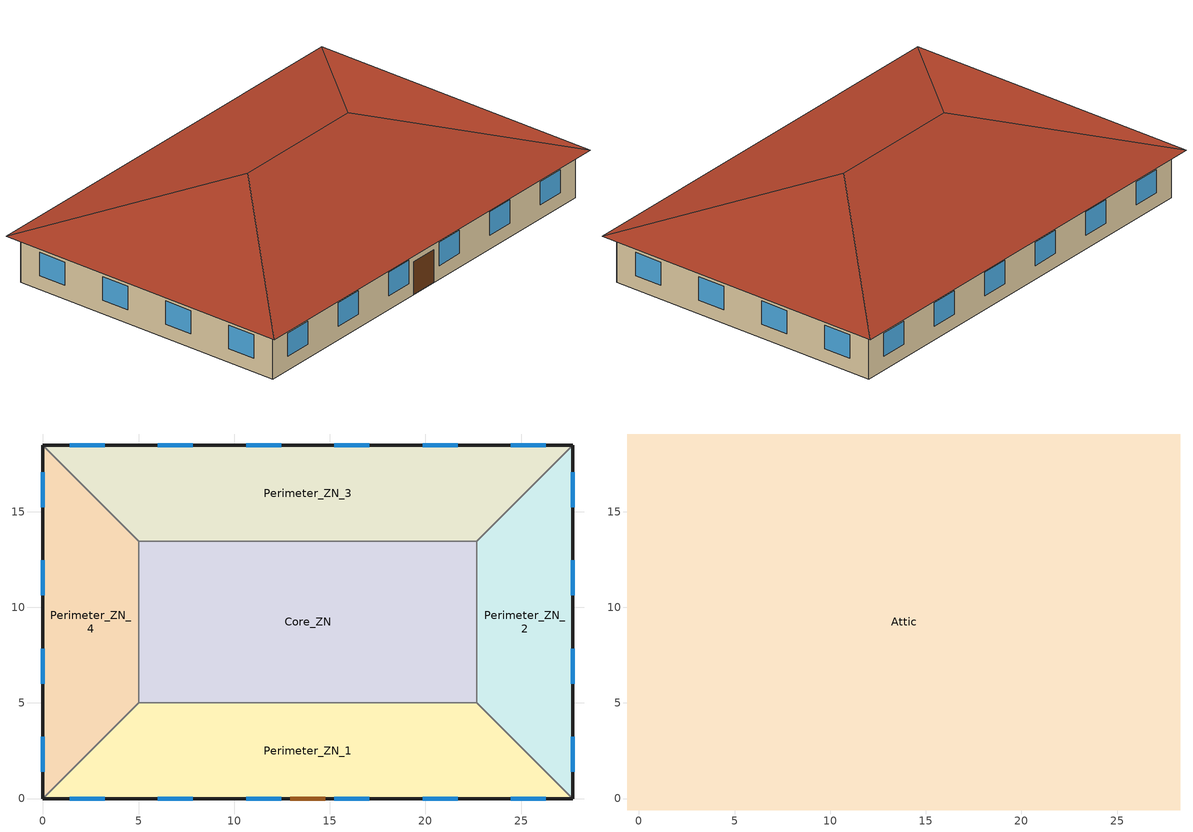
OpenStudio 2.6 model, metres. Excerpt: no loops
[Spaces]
Perimeter_ZN_1
 floor ground: 22.69,5 27.69,0 0,0 5,5 z0
 wall outside: 0,0 27.69,0 z0:3.05
 wall to Perimeter_ZN_4: 5,5 0,0 z0:3.05
 wall to Core_ZN: 22.69,5 5,5 z0:3.05
 wall to Perimeter_ZN_2: 27.69,0 22.69,5 z0:3.05
 window: 1.39,0 3.22,0 / 19.85,0 21.68,0 / 15.24,0 17.07,0 / 6.01,0 7.84,0 / 10.62,0 12.45,0 / 24.47,0 26.3,0 z0.9:2.42
 door: 12.93,0 14.76,0 z0:2.13
Perimeter_ZN_2
 floor ground: 27.69,18.46 27.69,0 22.69,5 22.69,13.46 z0
 wall outside: 27.69,0 27.69,18.46 z0:3.05
 wall to Perimeter_ZN_3: 27.69,18.46 22.69,13.46 z0:3.05
 wall to Core_ZN: 22.69,13.46 22.69,5 z0:3.05
 window: 27.69,1.39 27.69,3.22 / 27.69,10.62 27.69,12.45 / 27.69,15.24 27.69,17.07 / 27.69,6.01 27.69,7.84 z0.9:2.42
Perimeter_ZN_3
 floor ground: 27.69,18.46 22.69,13.46 5,13.46 0,18.46 z0
 wall outside: 27.69,18.46 0,18.46 z0:3.05
 wall to Core_ZN: 5,13.46 22.69,13.46 z0:3.05
 wall to Perimeter_ZN_4: 0,18.46 5,13.46 z0:3.05
 window: 21.68,18.46 19.85,18.46 / 7.84,18.46 6.01,18.46 / 17.07,18.46 15.24,18.46 / 12.45,18.46 10.62,18.46 / 26.3,18.46 24.47,18.46 / 3.22,18.46 1.39,18.46 z0.9:2.42
Perimeter_ZN_4
 floor ground: 0,18.46 5,13.46 5,5 0,0 z0
 wall outside: 0,18.46 0,0 z0:3.05
 wall to Core_ZN: 5,5 5,13.46 z0:3.05
 window: 0,3.22 0,1.39 / 0,12.45 0,10.62 / 0,7.84 0,6.01 / 0,17.07 0,15.24 z0.9:2.42
Core_ZN
 floor ground: 22.69,13.46 22.69,5 5,5 5,13.46 z0
Attic
 floor outside: 28.29,19.06 27.69,18.46 0,18.46 -0.6,19.06 z3.05; -0.6,19.06 0,18.46 0,0 -0.6,-0.6 z3.05; 28.29,19.06 28.29,-0.6 27.69,0 27.69,18.46 z3.05; 27.69,0 28.29,-0.6 -0.6,-0.6 0,0 z3.05
 floor to Perimeter_ZN_4: 0,18.46 5,13.46 5,5 0,0 z3.05
 floor to Perimeter_ZN_1: 22.69,5 27.69,0 0,0 5,5 z3.05
 floor to Perimeter_ZN_2: 27.69,18.46 27.69,0 22.69,5 22.69,13.46 z3.05
 floor to Core_ZN: 22.69,13.46 22.69,5 5,5 5,13.46 z3.05
 floor to Perimeter_ZN_3: 27.69,18.46 22.69,13.46 5,13.46 0,18.46 z3.05
 roof outside: 18.46,9.23,6.33 28.29,-0.6,3.05 28.29,19.06,3.05; 18.46,9.23,6.33 28.29,19.06,3.05 -0.6,19.06,3.05 9.23,9.23,6.33; 9.23,9.23,6.33 -0.6,-0.6,3.05 28.29,-0.6,3.05 18.46,9.23,6.33; 9.23,9.23,6.33 -0.6,19.06,3.05 -0.6,-0.6,3.05
[Site]
Vancouver Intl AP_BC_CAN: Latitude {deg}=49.195; Longitude {deg}=-123.184; Time Zone {hr}=-8; Elevation {m}=4.3; Terrain=City
[Building]
SmallOffice-CAN_BC_Vancouver.Intl.AP.718920_CWEC2016.epw created: 2018-09-18 17:10:31 +0000: North Axis {deg}=0; Default Construction Set=BTAP-Mass at hdd = 2800.0; Standards Number of Stories=1; Standards Number of Above Ground Stories=1; Standards Building Type=SmallOffice
[Site:WaterMainsTemperature]
Calculation Method=Correlation; Annual Average Outdoor Air Temperature {C}=10.4083; Maximum Difference In Monthly Average Outdoor Air Temperatures {deltaC}=14.1
[Site:GroundTemperature:BuildingSurface]
19.527, 19.502, 19.536, 19.598, 20.002, 21.64, 22.225, 22.375, 21.449, 20.121, 19.802, 19.633
[ClimateZones]
Climate Zone Institution Name 2=CEC; Climate Zone Document Name 2=California Climate Zone Descriptions; Climate Zone Document Year 2=1995
[SizingPeriod:DesignDay] Barometric Pressure {Pa}=101273; Sky Clearness=0; Rain Indicator=0; Snow Indicator=0; Day of Month=21; Daylight Saving Time Indicator=0; Humidity Indicating Type=Wetbulb; Dry-Bulb Temperature Range Modifier Type=DefaultMultipliers
Name | Maximum Dry-Bulb Temperature {C} | Daily Dry-Bulb Temperature Range {deltaC} | Humidity Indicating Conditions at Maximum Dry-Bulb | Wind Speed {m/s} | Wind Direction {deg} | Month | Day Type | Solar Model Indicator | ASHRAE Taub | ASHRAE Taud
Vancouver Intl AP Ann Htg 99.6% Condns DB | -6.1 | 0 | -6.1 | 3 | 100 | 12 | WinterDesignDay | ASHRAEClearSky
Vancouver Intl AP Ann Clg .4% Condns DB=>MWB | 25.1 | 7.6 | 18.5 | 3.7 | 300 | 7 | SummerDesignDay | ASHRAETau | 0.359 | 2.485
[Material:NoMass] Roughness=Smooth; Thermal Absorptance=0.9; Solar Absorptance=0.7
Name | Thermal Resistance {m2-K/W} | Visible Absorptance
Typical Carpet Pad; Typical Carpet Pad 1 | 0.21648 | 0.8
Typical Insulation 1 | 4.14482 | 0.7
Typical Insulation 2 | 2.90366 | 0.7
Typical Insulation 3 | 4.40527 | 0.7
Typical Carpet Pad 2 | 1.25503 | 0.8
Typical Carpet Pad 3; Typical Carpet Pad 4 | 1.69459 | 0.8
Typical Insulation 4 | 0.416649 | 0.7
Typical Insulation 5 | 0.416667 | 0.7
[Material]
Name | Roughness | Thickness {m} | Conductivity {W/m-K} | Density {kg/m3} | Specific Heat {J/kg-K} | Thermal Absorptance | Solar Absorptance | Visible Absorptance
G05 25mm wood | MediumSmooth | 0.0254 | 0.15 | 608 | 1630 | 0.9 | 0.5 | 0.5
100mm Normalweight concrete floor 1 | MediumSmooth | 0.1016 | 2.31 | 2322 | 832
G01 13mm gypsum board 1 | Smooth | 0.0127 | 0.16 | 800 | 1090 | 0.9 | 0.7 | 0.5
4 in. Normalweight Concrete Floor 1 | MediumRough | 0.1016 | 2.31 | 2322 | 832 | 0.9 | 0.7 | 0.7
1IN Stucco 1 | Smooth | 0.0253 | 0.6918 | 1858 | 837 | 0.9 | 0.7 | 0.92
8IN CONCRETE HW RefBldg 1 | Rough | 0.2032 | 1.311 | 2240 | 836.8 | 0.9 | 0.7 | 0.7
1/2IN Gypsum 1 | Smooth | 0.0127 | 0.16 | 784.9 | 830 | 0.9 | 0.4 | 0.4
Metal Roof Surface 1; F08 Metal surface 1 | Smooth | 0.0008 | 45.28 | 7824 | 500 | 0.9 | 0.7 | 0.7
6 in. Normalweight Concrete Floor 1; 6 in. Normalweight Concrete Floor 2; 6 in. Normalweight Concrete Floor 3 | MediumRough | 0.1524 | 2.31 | 2322 | 832 | 0.9 | 0.7 | 0.7
[Construction]
BTAP-Int-Partition; BTAP-Int-Door: G05 25mm wood
BTAP-Int-Floor: 100mm Normalweight concrete floor 1, Typical Carpet Pad
BTAP-Int-Wall: G01 13mm gypsum board 1, G01 13mm gypsum board 1
BTAP-Int-Ceiling: Typical Carpet Pad, 100mm Normalweight concrete floor 1
BTAP-Int-Window: SimpleGlazing
BTAP-Ext-Floor-Mass:U-0.227: Typical Insulation 1, 4 in. Normalweight Concrete Floor 1, Typical Carpet Pad 1
BTAP-Ext-Wall-Mass:U-0.315: 1IN Stucco 1, 8IN CONCRETE HW RefBldg 1, Typical Insulation 2, 1/2IN Gypsum 1
BTAP-Ext-Roof-Metal:U-0.227: Metal Roof Surface 1, Typical Insulation 3
BTAP-Grnd-Floor-Mass:U-0.757: 6 in. Normalweight Concrete Floor 1, Typical Carpet Pad 2
BTAP-Grnd-Wall-Mass:U-0.568: 6 in. Normalweight Concrete Floor 2, Typical Carpet Pad 3
BTAP-Grnd-Roof-Mass:U-0.568: 6 in. Normalweight Concrete Floor 3, Typical Carpet Pad 4
BTAP-Ext-FixedWindow:U=0.240 SHGC=0.600; BTAP-Ext-GlassDoors:U=0.240 SHGC=0.600; BTAP-Ext-Skylights:U=0.240 SHGC=0.600; BTAP-Ext-DaylightDomes:U=0.240 SHGC=0.600; BTAP-Ext-DaylightDiffuser:U=0.240 SHGC=0.600: SimpleGlazing:U=0.240 SHGC=0.600
BTAP-Ext-Door:U-2.4: F08 Metal surface 1, Typical Insulation 4
BTAP-Ext-OverHeadDoor:U-2.4: Typical Insulation 5
[DefaultConstructionSet]
BTAP-Mass at hdd = 2800.0: Default Exterior Surface Constructions=BTAP-Mass at hdd = 2800.0; Default Interior Surface Constructions=Default Surface Constructions 2; Default Ground Contact Surface Constructions=BTAP-Mass at hdd = 2800.0 1; Default Exterior SubSurface Constructions=BTAP-Mass at hdd = 2800.0; Default Interior SubSurface Constructions=Default Sub Surface Constructions 2; Interior Partition Construction=BTAP-Int-Partition
[DefaultSurfaceConstructions]
Name | Floor Construction | Wall Construction | Roof Ceiling Construction
Default Surface Constructions 2 | BTAP-Int-Floor | BTAP-Int-Wall | BTAP-Int-Ceiling
BTAP-Mass at hdd = 2800.0 | BTAP-Ext-Floor-Mass:U-0.227 | BTAP-Ext-Wall-Mass:U-0.315 | BTAP-Ext-Roof-Metal:U-0.227
BTAP-Mass at hdd = 2800.0 1 | BTAP-Grnd-Floor-Mass:U-0.757 | BTAP-Grnd-Wall-Mass:U-0.568 | BTAP-Grnd-Roof-Mass:U-0.568
[DefaultSubSurfaceConstructions]
Name | Fixed Window Construction | Operable Window Construction | Door Construction | Glass Door Construction | Overhead Door Construction | Skylight Construction | Tubular Daylight Dome Construction | Tubular Daylight Diffuser Construction
Default Sub Surface Constructions 2 | BTAP-Int-Window | BTAP-Int-Window | BTAP-Int-Door
BTAP-Mass at hdd = 2800.0 | BTAP-Ext-FixedWindow:U=0.240 SHGC=0.600 | BTAP-Ext-FixedWindow:U=0.240 SHGC=0.600 | BTAP-Ext-Door:U-2.4 | BTAP-Ext-GlassDoors:U=0.240 SHGC=0.600 | BTAP-Ext-OverHeadDoor:U-2.4 | BTAP-Ext-Skylights:U=0.240 SHGC=0.600 | BTAP-Ext-DaylightDomes:U=0.240 SHGC=0.600 | BTAP-Ext-DaylightDiffuser:U=0.240 SHGC=0.600
[WindowMaterial:SimpleGlazingSystem] Solar Heat Gain Coefficient=0.6; Visible Transmittance=0.21
Name | U-Factor {W/m2-K}
SimpleGlazing | 2.2
SimpleGlazing:U=0.240 SHGC=0.600 | 2.4
[Space]
Name | Space Type | Building Story | Thermal Zone | Part of Total Floor Area
Perimeter_ZN_1 | Space Function Office enclosed > 25 m2 | Building Story 1 | Sp-Perimeter_ZN_1 Sys-3 Flr-1 Sch-A HPlcmt-south ZN | Yes
Attic | Space Function - undefined - | Building Story 2 | Sp-Attic Sys-0 Flr-2 Sch-- undefined - HPlcmt-core ZN | No
Perimeter_ZN_2 | Space Function Office enclosed > 25 m2 | Building Story 1 | Sp-Perimeter_ZN_2 Sys-3 Flr-1 Sch-A HPlcmt-east ZN | Yes
Perimeter_ZN_3 | Space Function Office enclosed > 25 m2 | Building Story 1 | Sp-Perimeter_ZN_3 Sys-3 Flr-1 Sch-A HPlcmt-north ZN | Yes
Perimeter_ZN_4 | Space Function Office enclosed > 25 m2 | Building Story 1 | Sp-Perimeter_ZN_4 Sys-3 Flr-1 Sch-A HPlcmt-west ZN | Yes
Core_ZN | Space Function Office enclosed > 25 m2 | Building Story 1 | Sp-Core_ZN Sys-3 Flr-1 Sch-A HPlcmt-core ZN | Yes
[BuildingStory]
Name | Nominal Z Coordinate {m}
Building Story 1 | 0
Building Story 2 | 3.05
[SpaceType] Standards Building Type=Space Function
Name | Default Schedule Set | Design Specification Outdoor Air Object | Standards Space Type
Space Function - undefined - | Space Function - undefined - Schedule Set | Space Function - undefined - Ventilation | - undefined -
Space Function Office enclosed > 25 m2 | Space Function Office enclosed > 25 m2 Schedule Set | Space Function Office enclosed > 25 m2 Ventilation | Office enclosed > 25 m2
[DesignSpecification:OutdoorAir]
Name | Outdoor Air Flow per Person {m3/s-person} | Outdoor Air Flow per Floor Area {m3/s-m2} | Outdoor Air Flow Air Changes per Hour {1/hr} | Outdoor Air Method
Space Function - undefined - Ventilation | 0 | 0 | 0
Space Function Office enclosed > 25 m2 Ventilation |  | 0.00042164 |  | Sum
[DefaultScheduleSet] Infiltration Schedule=Always On
Name | Number of People Schedule | People Activity Level Schedule | Lighting Schedule | Electric Equipment Schedule
Space Function - undefined - Schedule Set
Space Function Office enclosed > 25 m2 Schedule Set | NECB-A-Occupancy | NECB-Activity | NECB-A-Occupancy-NECB-A-Lighting-0.3-0.1-0.67-Light Ruleset | NECB-A-Electric-Equipment
[ThermostatSetpoint:DualSetpoint]
Name | Heating Setpoint Temperature Schedule | Cooling Setpoint Temperature Schedule
Space Function - undefined - Thermostat 2
Space Function Office enclosed > 25 m2 Thermostat 6; Space Function Office enclosed > 25 m2 Thermostat 7; Space Function Office enclosed > 25 m2 Thermostat 8; Space Function Office enclosed > 25 m2 Thermostat 9; Space Function Office enclosed > 25 m2 Thermostat 10 | NECB-A-Thermostat Setpoint-Heating | NECB-A-Thermostat Setpoint-Cooling
[People:Definition]
Space Function Office enclosed > 25 m2 People Definition: Number of People Calculation Method=People/Area; People per Space Floor Area {person/m2}=0.0500182; Fraction Radiant=0.3
[People]
Space Function Office enclosed > 25 m2 People: People Definition=Space Function Office enclosed > 25 m2 People Definition; Space or SpaceType=Space Function Office enclosed > 25 m2; Work Efficiency Schedule=Work Efficiency Schedule; Clothing Insulation Schedule=Clothing Schedule; Air Velocity Schedule=Air Velocity Schedule; Multiplier=1
[Lights:Definition]
Space Function Office enclosed > 25 m2 Lights Definition: Design Level Calculation Method=Watts/Area; Watts per Space Floor Area {W/m2}=12.0044; Fraction Radiant=0.5; Fraction Visible=0.2
[Lights]
Space Function Office enclosed > 25 m2 Lights: Lights Definition=Space Function Office enclosed > 25 m2 Lights Definition; Space or SpaceType=Space Function Office enclosed > 25 m2; Fraction Replaceable=1
[ElectricEquipment:Definition]
Space Function Office enclosed > 25 m2 Elec Equip Definition: Design Level Calculation Method=Watts/Area; Watts per Space Floor Area {W/m2}=7.50273; Fraction Radiant=0.5
[ElectricEquipment]
Space Function Office enclosed > 25 m2 Elec Equip: Electric Equipment Definition=Space Function Office enclosed > 25 m2 Elec Equip Definition; Space or SpaceType=Space Function Office enclosed > 25 m2
[SpaceInfiltration:DesignFlowRate] Schedule=Always On Discrete; Design Flow Rate Calculation Method=Flow/ExteriorArea; Constant Term Coefficient=0; Temperature Term Coefficient=0; Velocity Term Coefficient=0.224; Velocity Squared Term Coefficient=0
Name | Space or SpaceType | Flow per Exterior Surface Area {m3/s-m2}
Attic Infiltration | Attic | 0.000228332
Perimeter_ZN_1 Infiltration | Perimeter_ZN_1 | 0.00025
Perimeter_ZN_2 Infiltration | Perimeter_ZN_2 | 0.00025
Perimeter_ZN_3 Infiltration | Perimeter_ZN_3 | 0.00025
Perimeter_ZN_4 Infiltration | Perimeter_ZN_4 | 0.00025
[ThermalZone] Use Ideal Air Loads=No
Name | Thermostat
Sp-Attic Sys-0 Flr-2 Sch-- undefined - HPlcmt-core ZN | Space Function - undefined - Thermostat 2
Sp-Perimeter_ZN_3 Sys-3 Flr-1 Sch-A HPlcmt-north ZN | Space Function Office enclosed > 25 m2 Thermostat 6
Sp-Perimeter_ZN_2 Sys-3 Flr-1 Sch-A HPlcmt-east ZN | Space Function Office enclosed > 25 m2 Thermostat 7
Sp-Perimeter_ZN_4 Sys-3 Flr-1 Sch-A HPlcmt-west ZN | Space Function Office enclosed > 25 m2 Thermostat 8
Sp-Perimeter_ZN_1 Sys-3 Flr-1 Sch-A HPlcmt-south ZN | Space Function Office enclosed > 25 m2 Thermostat 9
Sp-Core_ZN Sys-3 Flr-1 Sch-A HPlcmt-core ZN | Space Function Office enclosed > 25 m2 Thermostat 10
[Sizing:Zone]
Sp-Attic Sys-0 Flr-2 Sch-- undefined - HPlcmt-core ZN: Zone Cooling Design Supply Air Temperature Input Method=SupplyAirTemperature; Zone Cooling Design Supply Air Temperature {C}=14; Zone Cooling Design Supply Air Temperature Difference {deltaC}=11.11; Zone Heating Design Supply Air Temperature Input Method=SupplyAirTemperature; Zone Heating Design Supply Air Temperature {C}=40; Zone Heating Design Supply Air Temperature Difference {deltaC}=11.11; Zone Cooling Design Supply Air Humidity Ratio {kg-H2O/kg-air}=0.0085; Zone Heating Design Supply Air Humidity Ratio {kg-H2O/kg-air}=0.008; Cooling Design Air Flow Method=DesignDay; Heating Design Air Flow Method=DesignDay; Account for Dedicated Outdoor Air System=No; Dedicated Outdoor Air System Control Strategy=NeutralSupplyAir; Dedicated Outdoor Air Low Setpoint Temperature for Design {C}=autosize; Dedicated Outdoor Air High Setpoint Temperature for Design {C}=autosize
[Schedule:Ruleset]
Always On: Default Day Schedule=Always On Default
Clothing Schedule: Default Day Schedule=Clothing Schedule Default Winter Clothes
Air Velocity Schedule: Default Day Schedule=Air Velocity Schedule Default
Work Efficiency Schedule: Default Day Schedule=Work Efficiency Schedule Default
NECB-A-Occupancy: Default Day Schedule=NECB-A-Occupancy Default
NECB-Activity: Default Day Schedule=NECB-Activity Default; Summer Design Day Schedule=NECB-Activity Summer Design Day; Winter Design Day Schedule=NECB-Activity Winter Design Day
NECB-A-Occupancy-NECB-A-Lighting-0.3-0.1-0.67-Light Ruleset: Default Day Schedule=NECB-A-Occupancy-NECB-A-Lighting-0.3-0.1-0.67-Light Default
NECB-A-Electric-Equipment: Default Day Schedule=NECB-A-Electric-Equipment Default
NECB-A-Thermostat Setpoint-Heating: Default Day Schedule=NECB-A-Thermostat Setpoint-Heating Default
NECB-A-Thermostat Setpoint-Cooling: Default Day Schedule=NECB-A-Thermostat Setpoint-Cooling Default
[Schedule:Day]
Always On Default; Clothing Schedule Default Winter Clothes: 24, 0, 1
Clothing Schedule Summer Clothes: 24, 0, 0.5
Air Velocity Schedule Default; NECB-A-Electric-Equipment Sat Day; NECB-A-Electric-Equipment Sun|Hol Day: 24, 0, 0.2
Work Efficiency Schedule Default; NECB-A-Occupancy Sat Day; NECB-A-Occupancy Sun|Hol Day: 24, 0, 0
NECB-A-Occupancy Default; NECB-A-Occupancy Default|Wkdy Day: 7, 0, 0, 8, 0, 0.1, 9, 0, 0.7, 12, 0, 0.9, 14, 0, 0.5, 17, 0, 0.9, 18, 0, 0.7, 19, 0, 0.3, 23, 0, 0.1, 24, 0, 0
NECB-Activity Default; NECB-Activity Winter Design Day; NECB-Activity Summer Design Day: 24, 0, 130
NECB-A-Occupancy-NECB-A-Lighting-0.3-0.1-0.67-Light Default; NECB-A-Occupancy-NECB-A-Lighting-0.3-0.1-0.67-Default|Wkdy-Light Day: 7, 0, 0.03495, 8, 0, 0.2097, 9, 0, 0.8, 17, 0, 0.9, 18, 0, 0.8, 19, 0, 0.5, 21, 0, 0.2097, 23, 0, 0.0699, 24, 0, 0.03495
NECB-A-Occupancy-NECB-A-Lighting-0.3-0.1-0.67-Sat-Light Day; NECB-A-Occupancy-NECB-A-Lighting-0.3-0.1-0.67-Sun|Hol-Light Day: 24, 0, 0.03495
NECB-A-Electric-Equipment Default; NECB-A-Electric-Equipment Default|Wkdy Day: 7, 0, 0.2, 8, 0, 0.3, 9, 0, 0.8, 18, 0, 0.9, 19, 0, 0.5, 21, 0, 0.3, 24, 0, 0.2
NECB-A-Thermostat Setpoint-Heating Default; NECB-A-Thermostat Setpoint-Heating Default|Wkdy Day: 6, 0, 18, 7, 0, 20, 21, 0, 22, 24, 0, 18
NECB-A-Thermostat Setpoint-Heating Sat Day; NECB-A-Thermostat Setpoint-Heating Sun|Hol Day: 24, 0, 18
NECB-A-Thermostat Setpoint-Cooling Default; NECB-A-Thermostat Setpoint-Cooling Default|Wkdy Day: 6, 0, 35, 21, 0, 24, 24, 0, 35
NECB-A-Thermostat Setpoint-Cooling Sat Day; NECB-A-Thermostat Setpoint-Cooling Sun|Hol Day: 24, 0, 35
[Schedule:Rule] Date Specification Type=DateRange; Start Day=1
Name | Schedule Ruleset | Rule Order | Day Schedule | Start Month | End Month | End Day | Apply Monday | Apply Tuesday | Apply Wednesday | Apply Thursday | Apply Friday | Apply Saturday | Apply Sunday
Schedule Rule 1 | Clothing Schedule | 0 | Clothing Schedule Summer Clothes | 5 | 9 | 30
Schedule Rule 2 | NECB-A-Occupancy | 2 | NECB-A-Occupancy Default|Wkdy Day | 1 | 12 | 31 | Yes | Yes | Yes | Yes | Yes
Schedule Rule 3 | NECB-A-Occupancy | 1 | NECB-A-Occupancy Sat Day | 1 | 12 | 31 |  |  |  |  |  | Yes
Schedule Rule 4 | NECB-A-Occupancy | 0 | NECB-A-Occupancy Sun|Hol Day | 1 | 12 | 31 |  |  |  |  |  |  | Yes
Schedule Rule 5 | NECB-A-Occupancy-NECB-A-Lighting-0.3-0.1-0.67-Light Ruleset | 2 | NECB-A-Occupancy-NECB-A-Lighting-0.3-0.1-0.67-Default|Wkdy-Light Day | 1 | 12 | 31 | Yes | Yes | Yes | Yes | Yes
Schedule Rule 6 | NECB-A-Occupancy-NECB-A-Lighting-0.3-0.1-0.67-Light Ruleset | 1 | NECB-A-Occupancy-NECB-A-Lighting-0.3-0.1-0.67-Sat-Light Day | 1 | 12 | 31 |  |  |  |  |  | Yes
Schedule Rule 7 | NECB-A-Occupancy-NECB-A-Lighting-0.3-0.1-0.67-Light Ruleset | 0 | NECB-A-Occupancy-NECB-A-Lighting-0.3-0.1-0.67-Sun|Hol-Light Day | 1 | 12 | 31 |  |  |  |  |  |  | Yes
Schedule Rule 8 | NECB-A-Electric-Equipment | 2 | NECB-A-Electric-Equipment Default|Wkdy Day | 1 | 12 | 31 | Yes | Yes | Yes | Yes | Yes
Schedule Rule 9 | NECB-A-Electric-Equipment | 1 | NECB-A-Electric-Equipment Sat Day | 1 | 12 | 31 |  |  |  |  |  | Yes
Schedule Rule 10 | NECB-A-Electric-Equipment | 0 | NECB-A-Electric-Equipment Sun|Hol Day | 1 | 12 | 31 |  |  |  |  |  |  | Yes
Schedule Rule 11 | NECB-A-Thermostat Setpoint-Heating | 2 | NECB-A-Thermostat Setpoint-Heating Default|Wkdy Day | 1 | 12 | 31 | Yes | Yes | Yes | Yes | Yes
Schedule Rule 12 | NECB-A-Thermostat Setpoint-Heating | 1 | NECB-A-Thermostat Setpoint-Heating Sat Day | 1 | 12 | 31 |  |  |  |  |  | Yes
Schedule Rule 13 | NECB-A-Thermostat Setpoint-Heating | 0 | NECB-A-Thermostat Setpoint-Heating Sun|Hol Day | 1 | 12 | 31 |  |  |  |  |  |  | Yes
Schedule Rule 14 | NECB-A-Thermostat Setpoint-Cooling | 2 | NECB-A-Thermostat Setpoint-Cooling Default|Wkdy Day | 1 | 12 | 31 | Yes | Yes | Yes | Yes | Yes
Schedule Rule 15 | NECB-A-Thermostat Setpoint-Cooling | 1 | NECB-A-Thermostat Setpoint-Cooling Sat Day | 1 | 12 | 31 |  |  |  |  |  | Yes
Schedule Rule 16 | NECB-A-Thermostat Setpoint-Cooling | 0 | NECB-A-Thermostat Setpoint-Cooling Sun|Hol Day | 1 | 12 | 31 |  |  |  |  |  |  | Yes
[Schedule:Constant]
Always On Discrete: Value=1
